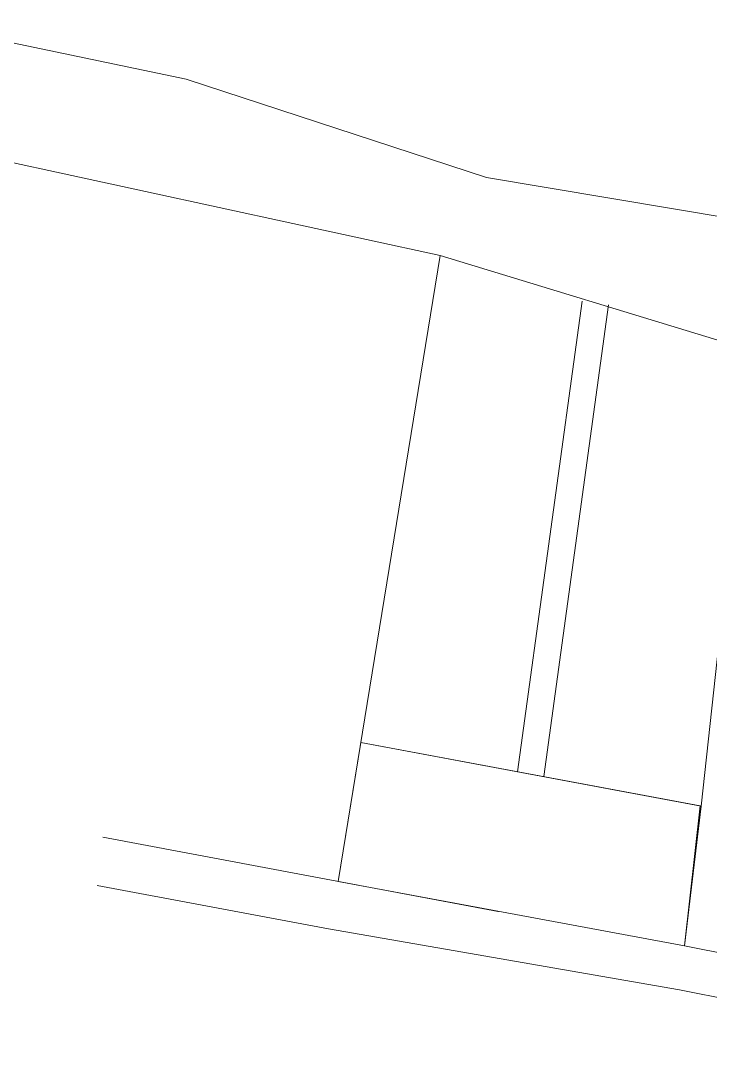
# Model space of a CAD drawing. Header units: millimetres. Extents: x 1956 to 626126, y 2654 to 1331070.
# Drawn here: x 624654.7 to 624698.5, y 1330136.8 to 1330202.6 of the extents above; entities that cross this region are included whole.
import ezdxf

# ---------------------------------------------------------------- set-up
doc = ezdxf.new("R2010")
doc.units = ezdxf.units.MM

msp = doc.modelspace()

# ---------------------------------------------------------------- linework, layer by layer
at = {"color": 1, "lineweight": 0}
for p, q in [((624647.359, 1330202.552), (624665.167, 1330198.841)), ((624665.167, 1330198.841), (624684.26, 1330192.596)), ((624684.26, 1330192.596), (624703.418, 1330189.371))]:
    msp.add_line(p, q, dxfattribs=at)
at = {"color": 1, "lineweight": 0, "ltscale": 0.5}
for p, q in [((624681.312, 1330187.633), (624643.386, 1330195.854)), ((624674.824, 1330147.866), (624681.312, 1330187.633)), ((624681.312, 1330187.633), (624701.031, 1330181.608)), ((624686.217, 1330154.833), (624690.329, 1330184.736)), ((624687.89, 1330154.519), (624692.013, 1330184.505)), ((624697.897, 1330152.647), (624701.031, 1330181.608)), ((624674.824, 1330147.866), (624676.266, 1330156.699)), ((624676.266, 1330156.699), (624674.824, 1330147.866)), ((624686.034, 1330154.867), (624676.266, 1330156.699)), ((624697.897, 1330152.647), (624676.266, 1330156.699)), ((624697.829, 1330152.655), (624686.034, 1330154.867)), ((624696.845, 1330143.759), (624697.829, 1330152.655)), ((624696.845, 1330143.759), (624697.897, 1330152.647)), ((624696.845, 1330143.759), (624697.897, 1330152.647)), ((624684.996, 1330145.952), (624659.881, 1330150.677)), ((624674.824, 1330147.866), (624696.845, 1330143.759)), ((624674.824, 1330147.866), (624696.845, 1330143.759)), ((624674.824, 1330147.866), (624696.845, 1330143.759)), ((624674.219, 1330144.844), (624659.517, 1330147.609)), ((624684.993, 1330145.928), (624684.998, 1330145.968)), ((624696.516, 1330140.978), (624674.219, 1330144.844)), ((624696.845, 1330143.759), (624726.864, 1330137.845)), ((624727.347, 1330134.74), (624696.516, 1330140.978))]:
    msp.add_line(p, q, dxfattribs=at)

doc.saveas('drawing.dxf')
